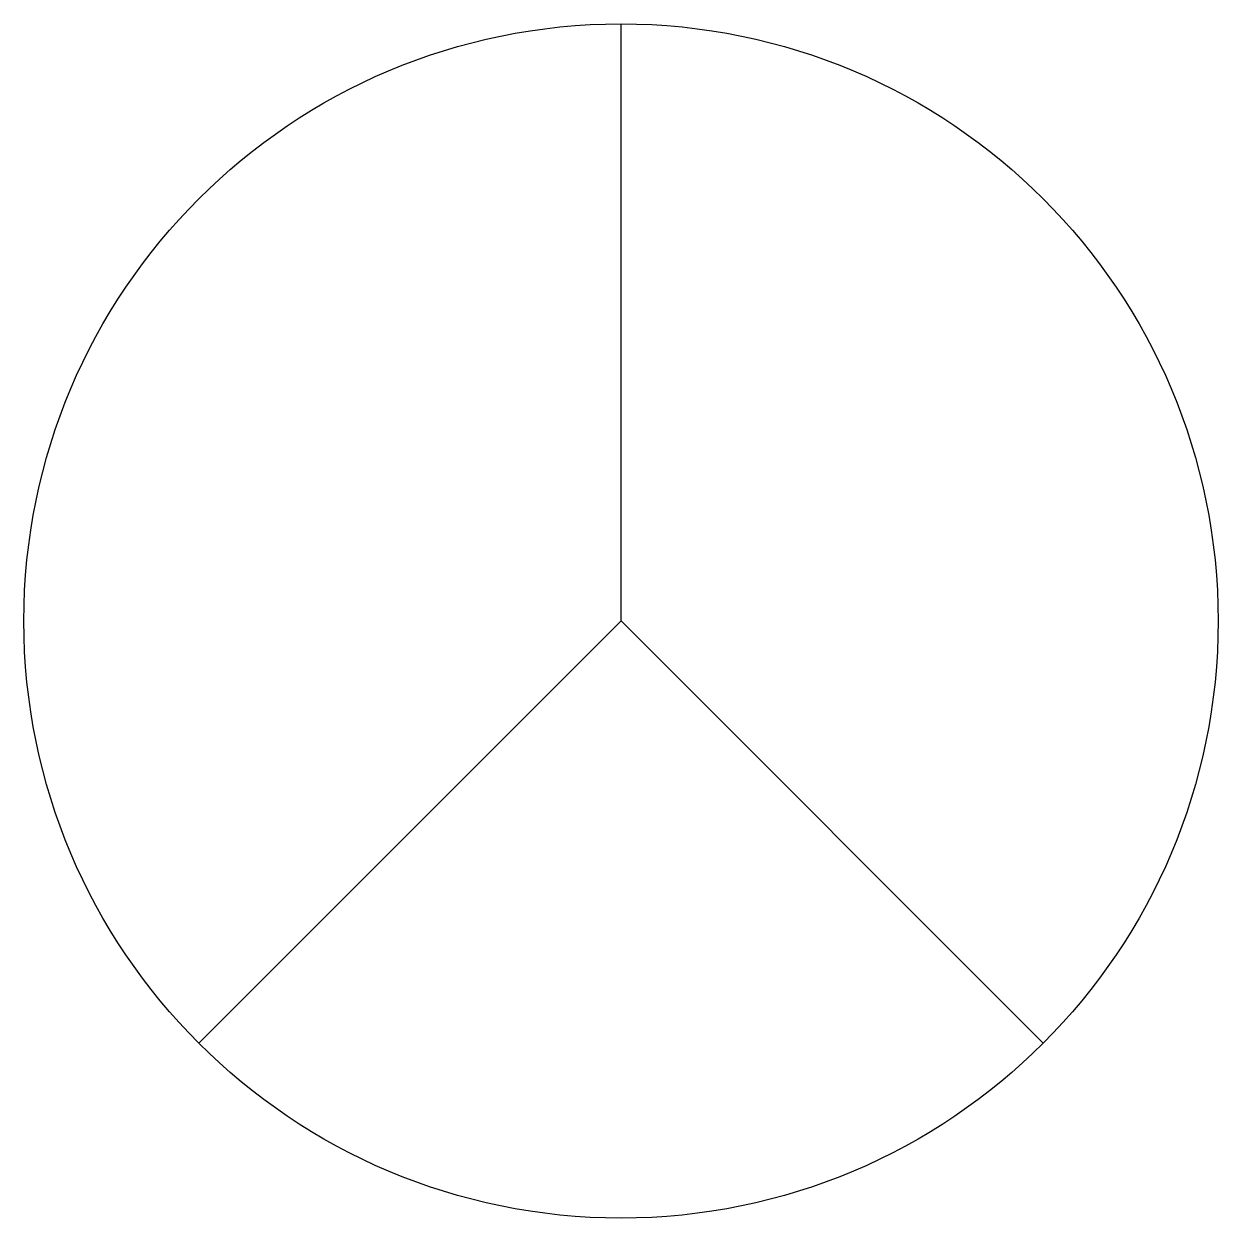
# Model space of a CAD drawing. Extents: x -0.413 to 0.413, y -0.413 to 0.413.
import ezdxf

# ---------------------------------------------------------------- set-up
doc = ezdxf.new("R2010")
doc.units = 0
doc.header["$LTSCALE"] = 0.2

msp = doc.modelspace()

# ---------------------------------------------------------------- linework, layer by layer
for q in [(0, 0.4125), (-0.29168, -0.29168), (0.29168, -0.29168)]:
    msp.add_line((0, 0), q)
msp.add_circle((0, 0), 0.4125)

doc.saveas('drawing.dxf')
